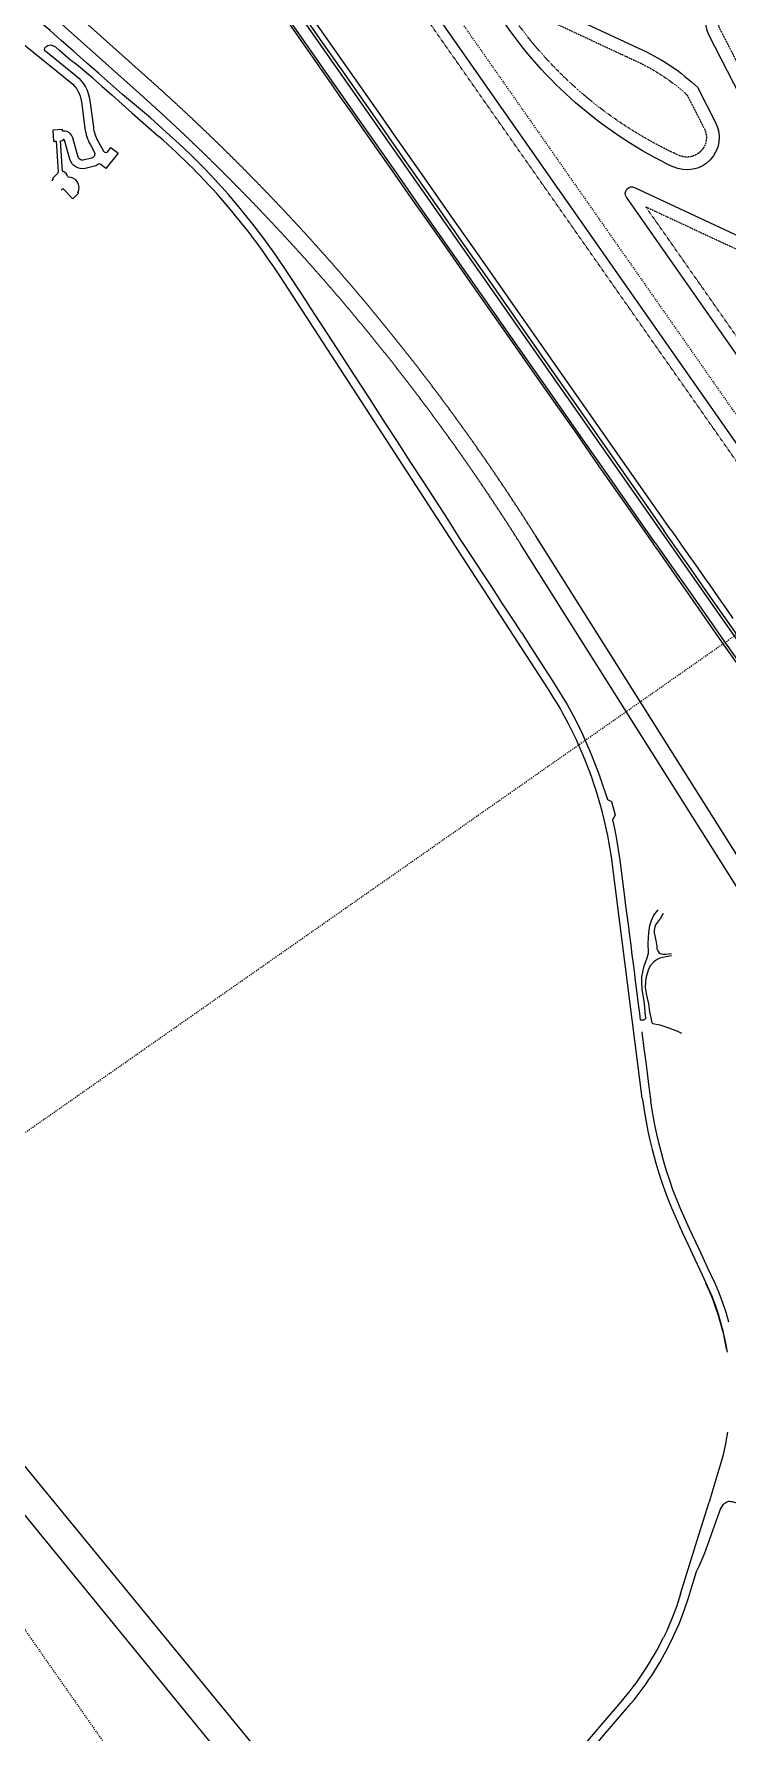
# Model space of a CAD drawing. Header units: millimetres. Extents: x 152904052 to 153933663, y 538271515 to 539240469.
# Drawn here: x 153541031 to 153549156, y 539069502 to 539089405 of the extents above; entities that cross this region are included whole.
import ezdxf

# ---------------------------------------------------------------- set-up
doc = ezdxf.new("R2010")
doc.units = ezdxf.units.MM
doc.linetypes.add('HIDDEN', pattern=[5.08, 2.54, -2.54])
doc.layers.add('BORD', color=7, linetype='Continuous')

msp = doc.modelspace()

# ---------------------------------------------------------------- linework, layer by layer
at = {"layer": 'BORD', "color": 8, "linetype": 'HIDDEN', "ltscale": 5}
for p, q in [((153513611.8, 539057402), (153636484.6, 539143438.5)), ((153516059.1, 539132362.1), (153567681, 539058638.4)), ((153503771.8, 539123758.4), (153555393.7, 539050034.8))]:
    msp.add_line(p, q, dxfattribs=at)
at = {"layer": 'BORD', "color": 137, "ltscale": 20}
for p, q in [((153548161.1, 539076930.7), (153548169, 539076893.8)), ((153548807, 539071752), (153548945.3, 539072197))]:
    msp.add_line(p, q, dxfattribs=at)
at = {"layer": 'BORD', "color": 137, "flags": 128}
for points in [[(153553185.9, 539079008.2), (153539368.5, 539098741.6, 0.4142136), (153538741.7, 539098852.1), (153537300, 539097842.6)], [(153550421.3, 539090171.9, 0.4139326), (153549794.9, 539090282), (153549017.8, 539089737.9, 0.3741522), (153548935.4, 539089406.7), (153549305.5, 539088682), (153550573.1, 539086871.7), (153551127.5, 539086276, 0.3196509), (153551423, 539086215.3), (153551469.8, 539086236.1), (153552248, 539086781, 0.4142136), (153552358.6, 539087407.7), (153553167.3, 539086252.7, 0.4142136), (153552540.6, 539086363.2), (153551762.4, 539085818.3), (153551726.9, 539085781.3, 0.3196509), (153551682.8, 539085483), (153552052.9, 539084758.2), (153553930.4, 539082077), (153554484.8, 539081481.3, 0.0850687), (153554554.7, 539081428), (153555200.2, 539081090.5, 0.2283723), (153555425.8, 539081083.1), (153555472.7, 539081103.8), (153555616.5, 539081204.5)], [(153548520.9, 539087848.9, -0.129566), (153546575.4, 539089495.1), (153546256.1, 539089951.1, -0.767327), (153546350.5, 539090063.5), (153548167.9, 539089216.1, -0.0803592), (153548809.8, 539088780), (153549022.3, 539088365.5, -0.7140883), (153548523.6, 539087847.7), (153548520.9, 539087848.9)]]:
    msp.add_lwpolyline(points, format="xyb", dxfattribs=at)
at = {"layer": 'BORD', "color": 133, "linetype": 'HIDDEN', "flags": 128}
for points in [[(153553087.6, 539078939.4), (153539270.2, 539098672.8, 0.4142136), (153538852.3, 539098746.4), (153537386.1, 539097719.7)], [(153552358.6, 539087407.7), (153552260.3, 539087338.9, -0.4142136), (153552186.6, 539086921), (153551395.8, 539086367.3), (153551362.3, 539086352.5, -0.3196509), (153551237.3, 539086378.2), (153550690, 539086966.2), (153549434.4, 539088759.5), (153549069, 539089474.9, -0.3741522), (153549103.8, 539089615.1), (153549906.6, 539090177.1, -0.4147044), (153550324.7, 539090103)], [(153548531.9, 539088009.3, -0.1296154), (153546643.9, 539089606.5), (153546483, 539089836.2), (153548104.5, 539089080.1, -0.077561), (153548688.3, 539088688.3), (153548888.8, 539088297, -0.7140883), (153548586.9, 539087983.7), (153548531.9, 539088009.3)]]:
    msp.add_lwpolyline(points, format="xyb", dxfattribs=at)
at = {"layer": 'BORD', "color": 133}
msp.add_lwpolyline([(153550198.4, 539080988.7), (153541467.3, 539093458)], dxfattribs=at)
at = {"layer": 'BORD', "color": 133, "ltscale": 10, "flags": 128}
for points in [[(153548314.7, 539083440.8), (153548086.8, 539083764.7), (153547747, 539084251.4), (153547416.3, 539084725.2), (153547055.8, 539085240.1), (153546731.2, 539085703.4), (153546314.2, 539086298.6), (153545957.8, 539086807.8), (153545618.3, 539087294.6), (153545272.3, 539087787.4), (153544902.6, 539088315.8), (153544581.1, 539088774.8), (153544127, 539089422.9), (153543848.2, 539089821), (153543534.8, 539090268.7), (153543223.2, 539090713.5), (153542855.9, 539091237.3), (153542547.5, 539091677.5), (153542229.2, 539092134), (153542193.8, 539092185.4)], [(153542615, 539091871.3), (153542792.4, 539091618.3), (153542963.8, 539091374), (153543110.8, 539091163.3), (153543257.7, 539090952.8), (153543423.5, 539090716.6), (153543627.9, 539090424.2), (153543856.2, 539090098.7), (153544161.1, 539089663.7), (153544383.8, 539089345.5), (153544674.9, 539088929.3), (153544913.6, 539088588.6), (153545148.8, 539088252.5), (153545351.6, 539087960.5), (153545566.2, 539087655.5), (153545820.5, 539087294.4), (153546125.8, 539086855.8), (153546381.9, 539086491.5), (153546722.4, 539086005.3), (153547103.3, 539085461.5), (153547363.2, 539085089.3), (153547727.5, 539084570), (153548156.6, 539083956.7), (153548416.6, 539083585.7)], [(153548496.6, 539083594), (153548250.8, 539083944.3), (153547903.9, 539084439.7), (153547531.2, 539084971.7), (153547085.1, 539085608.8), (153546702.5, 539086155.8), (153546323.2, 539086697.8), (153545896, 539087308.6), (153545580.3, 539087759.2), (153545266.9, 539088207.8), (153545072, 539088485), (153544660, 539089072.7), (153544178.9, 539089760), (153543594.3, 539090594), (153543004.7, 539091438.5), (153542672.3, 539091910.9)], [(153543931.1, 539089654.3), (153544106.3, 539089405.1), (153544269.1, 539089172.8), (153544522.9, 539088808.3), (153544614.7, 539088677.3), (153544753.5, 539088479.9), (153544879.2, 539088300.9), (153545049.3, 539088055.9), (153545228.5, 539087802), (153545450.2, 539087485.3), (153545706.6, 539087119.6), (153545908.3, 539086832), (153546113.2, 539086540.3), (153546331.5, 539086227.3), (153546600, 539085844.4), (153546816, 539085536.4), (153547120.6, 539085101), (153547393.3, 539084712.5), (153547650.4, 539084344.9), (153547946.6, 539083921.5), (153548293.7, 539083426.3)], [(153552262.8, 539078092.2), (153552157.1, 539078245.6), (153552011.4, 539078451.9), (153551836.8, 539078700.6), (153551626.6, 539079002.1), (153551439.7, 539079269.1), (153551281.7, 539079495.3), (153551104.4, 539079749.5), (153550924.4, 539080006.1), (153550729.4, 539080284), (153550538.7, 539080555.6), (153550355.4, 539080818.1), (153550197.4, 539081044.6), (153550069.7, 539081226), (153549893.7, 539081477.5), (153549741.3, 539081695.2), (153549592.8, 539081906.9), (153549416, 539082158.4), (153549247.3, 539082400.5), (153549068.1, 539082656), (153548901.1, 539082894.6), (153548706.6, 539083171.5), (153548565.5, 539083372.4), (153548416.6, 539083585.7)], [(153548496.6, 539083594), (153548547.1, 539083522.4), (153548622.1, 539083414), (153548696.1, 539083308.3), (153548785.2, 539083182), (153548891.6, 539083030.3), (153548952.7, 539082943.6), (153549055.4, 539082796), (153549149, 539082662.5), (153549225.2, 539082553.5)], [(153549306.6, 539081981.6), (153549123.5, 539082242.7), (153548934.8, 539082512.4), (153548759.3, 539082762.7), (153548567.8, 539083036.9), (153548343.1, 539083356.6), (153548293.7, 539083426.3)], [(153548314.7, 539083440.8), (153548431.7, 539083273.5), (153548572.2, 539083074.1), (153548722.9, 539082858.4), (153548907.3, 539082596.1), (153549119.3, 539082293.6), (153549279.2, 539082065.3), (153549481.9, 539081776.2), (153549685, 539081486.2), (153549855.9, 539081243.3), (153550035.9, 539080985.7), (153550178.7, 539080781.6), (153550327.8, 539080569.5), (153550468.1, 539080368.1), (153550669.6, 539080082.3), (153550827.3, 539079855.7), (153550963, 539079661.2), (153551128.6, 539079425.7), (153551289.9, 539079193.7), (153551454.9, 539078960.3), (153551679.6, 539078639.8), (153551860.9, 539078381.5), (153552026.4, 539078146), (153552095.6, 539078049.9)]]:
    msp.add_lwpolyline(points, dxfattribs=at)
at = {"layer": 'BORD', "color": 137, "ltscale": 20, "flags": 128}
for points in [[(153541786.6, 539088944.2), (153541647.6, 539089066.4), (153541495.3, 539089201.8), (153541350.4, 539089328.5), (153541219.2, 539089443.8), (153541085.9, 539089560.2), (153540981, 539089651.3), (153540861.1, 539089758.8), (153540745.9, 539089859.7), (153540612.5, 539089975.1), (153540474.6, 539090096.7), (153540345.6, 539090209.4), (153540208.3, 539090331.7), (153540074.7, 539090447.9), (153539938.3, 539090567.5), (153539829.1, 539090663.1), (153539708.3, 539090768.6), (153539577.3, 539090884.2), (153539503.9, 539090950.3), (153539421.6, 539091030.6)], [(153541720, 539088885.9), (153541529, 539089046.6), (153541497.8, 539089070.9), (153541463.4, 539089093.9), (153541335.6, 539089208.3), (153541287.1, 539089250), (153541262.9, 539089263.8), (153541228.7, 539089272.2), (153541195, 539089266.7), (153541179.9, 539089259.4), (153541165.2, 539089249.4), (153541155.3, 539089238.2), (153541148.6, 539089221.6), (153541148.9, 539089219.6)], [(153541720, 539088885.9), (153541826.4, 539088792.5), (153541941.9, 539088690.8), (153542065.8, 539088583.1), (153542179.1, 539088482.3), (153542342.6, 539088337.9), (153542494.3, 539088205.1)], [(153546746.6, 539082388.3), (153546666.9, 539082511.2), (153546521, 539082732.5), (153546405, 539082912), (153546297.4, 539083077.1), (153546155.4, 539083293.6), (153546024.8, 539083492.1), (153545881.9, 539083718.1), (153545746.3, 539083928.4), (153545607.4, 539084141.4), (153545442, 539084393.8), (153545290.9, 539084627.2), (153545149.8, 539084847.8), (153544955.8, 539085147.1), (153544784.9, 539085408.9), (153544635.6, 539085638.4), (153544475.3, 539085885.5), (153544319.6, 539086124.6), (153544169.5, 539086354.2), (153544016.9, 539086587.4), (153543857.4, 539086824.3), (153543715.6, 539087023.9), (153543598.1, 539087175.3), (153543433.6, 539087379.7), (153543311.1, 539087522.3), (153543152.6, 539087698), (153543030.1, 539087828.6), (153542871.7, 539087988.2), (153542731.8, 539088118.2), (153542581.2, 539088254.4), (153542395.5, 539088420.7), (153542232.4, 539088558.7), (153542067.4, 539088697.3), (153541927.5, 539088822.1), (153541786.6, 539088944.2)], [(153547053, 539081739), (153543919.2, 539086559.8)], [(153546746.6, 539082388.3), (153546859.6, 539082210.1), (153546972.9, 539082033.8), (153547111.2, 539081821.2), (153547205.5, 539081672), (153547281.4, 539081544.3), (153547351.1, 539081418), (153547417.6, 539081287.4), (153547460, 539081199.7), (153547510.1, 539081090.3), (153547560.6, 539080970.6), (153547611.2, 539080843.4), (153547658.1, 539080719.9), (153547701.8, 539080591.3), (153547726, 539080512.9), (153547753.3, 539080432.4), (153547802.3, 539080408.6), (153547844.6, 539080249), (153547813.7, 539080193), (153547835.2, 539080092.5), (153547858.3, 539079968.4), (153547881.2, 539079840.3), (153547899.1, 539079720.8), (153547915.6, 539079599.6), (153547931.6, 539079471.9), (153547955.4, 539079292.5), (153547967.3, 539079185.9), (153547985.7, 539079047), (153547999.1, 539078940.1), (153548007.7, 539078863.9), (153548026.4, 539078723.6), (153548041.8, 539078612.1), (153548054.8, 539078505.2), (153548066.7, 539078418.2), (153548079.5, 539078305.9), (153548094, 539078193.8), (153548110.8, 539078061.5), (153548128, 539077924.5), (153548139.1, 539077850.3), (153548184.6, 539077851.1), (153548194.1, 539077857.5), (153548202.2, 539077868), (153548204, 539077880.7), (153548202.1, 539077894.7), (153548186.8, 539078040.3), (153548161.8, 539078208.6), (153548157.1, 539078297.8), (153548158.2, 539078354.3), (153548167.6, 539078408.8), (153548184.7, 539078481.2), (153548217.7, 539078566.4), (153548234.5, 539078632), (153548230.4, 539078748), (153548240.5, 539078872.3), (153548251.1, 539078954.5), (153548270.1, 539079014.7), (153548299.5, 539079075.3), (153548348.9, 539079140.5)], [(153548161.1, 539076930.7), (153547813.3, 539079665.6)], [(153548407.5, 539079096.2), (153548374.7, 539079042.3), (153548318.5, 539078963.1), (153548308.9, 539078939), (153548300.7, 539078900.3), (153548300.8, 539078868.6), (153548323.1, 539078779.3), (153548332.8, 539078707.3), (153548335, 539078681.3), (153548344, 539078658.5), (153548357.6, 539078639.1), (153548372.4, 539078627.8), (153548402.3, 539078620.1), (153548439.3, 539078618.9), (153548503.3, 539078625.8)], [(153548503.7, 539078598.1), (153548438.3, 539078588.1), (153548370.1, 539078570.7), (153548337, 539078556.7), (153548323.4, 539078547.3), (153548313.1, 539078539.4), (153548293.9, 539078526.2), (153548257.3, 539078487.3), (153548233.5, 539078442.1), (153548218.5, 539078394.3), (153548203.1, 539078335.6), (153548198.3, 539078296.2), (153548196.4, 539078229.3), (153548209.5, 539078156.8), (153548220.8, 539078104.3), (153548233.6, 539078036.4), (153548249, 539077943.8), (153548263.1, 539077877.1), (153548270.2, 539077830.1), (153548275, 539077815.2), (153548276.9, 539077812.4), (153548279.4, 539077809), (153548288, 539077805.2), (153548367.7, 539077790.6), (153548475, 539077756.4), (153548574, 539077718.4), (153548620.6, 539077694)], [(153548157.7, 539077709.9), (153548162.5, 539077665.3), (153548172.8, 539077585.2), (153548182.4, 539077511.8), (153548193, 539077432), (153548202.3, 539077351.9), (153548219.1, 539077227.9), (153548236.4, 539077092.5), (153548257.1, 539076920.9), (153548262.8, 539076901.3), (153548260.5, 539076898), (153548275.7, 539076795.8), (153548291.7, 539076699.5), (153548310.2, 539076601), (153548330.5, 539076509.7), (153548353.2, 539076411.4), (153548378.9, 539076311.7), (153548407.5, 539076204.7), (153548440.5, 539076094.4), (153548480, 539075971.8), (153548517.8, 539075862.6), (153548559, 539075756.7), (153548609.5, 539075632), (153548661.1, 539075515), (153548712.8, 539075404.4), (153548784.6, 539075249.1), (153548847.8, 539075114.2), (153548928.2, 539074943), (153549016.4, 539074753.5), (153549054.8, 539074660.9), (153549098.7, 539074549.4), (153549141.5, 539074421.8), (153549174.6, 539074310.2)], [(153548169, 539076893.8), (153548185, 539076787.9), (153548207.5, 539076652.3), (153548228.3, 539076545.8), (153548252.1, 539076437.9), (153548276.8, 539076331.1), (153548300, 539076242.3), (153548321.5, 539076168.7), (153548357.5, 539076051.4), (153548406.7, 539075901.1), (153548453.5, 539075771.6), (153548504.4, 539075647), (153548547.3, 539075547.2), (153548631.4, 539075359.7), (153548699.9, 539075212.9), (153548778, 539075045.8), (153548864.2, 539074862.5), (153548924.3, 539074730.3), (153548979.9, 539074602), (153549015.3, 539074507.3), (153549050.3, 539074404.1), (153549081.4, 539074301.5), (153549111.5, 539074186.9), (153549115.9, 539074166.8), (153549123.3, 539074135.2), (153549142.6, 539074039), (153549158.2, 539073953.6)], [(153549163.4, 539073016.6), (153549151, 539072950.6), (153549132.7, 539072861.1), (153549117.6, 539072788.7), (153549109.2, 539072750.2), (153549075.5, 539072628.6), (153549037.7, 539072499.5), (153548991.5, 539072344.9), (153548945.3, 539072197)], [(153549392.6, 539072142.5), (153549282.3, 539072181.5), (153549220.9, 539072201.2), (153549214.2, 539072200.6), (153549202.4, 539072201), (153549188.8, 539072202), (153549178.5, 539072203.3), (153549172.9, 539072203.1), (153549154.9, 539072195.5), (153549141.6, 539072189.8), (153549128.7, 539072182.1), (153549107.9, 539072164.9), (153549098, 539072152.5), (153549086.2, 539072135.2), (153549079.5, 539072120.8), (153549064.3, 539072080), (153548888.7, 539071587.6)], [(153548612.3, 539071120.1), (153548807, 539071752)], [(153548505.2, 539070575.7), (153548538.2, 539070643.1), (153548597.5, 539070779.4), (153548657.1, 539070937.5), (153548702.8, 539071073.3), (153548738.8, 539071193.7), (153548798.4, 539071382.4), (153548829.9, 539071445.4), (153548886.1, 539071580.7), (153548888.7, 539071587.6)], [(153548612.3, 539071120.1), (153548563.6, 539070967.9), (153548504.7, 539070819.5), (153548450.3, 539070689), (153548410.3, 539070609.1)], [(153547377.8, 539069229), (153547914.2, 539069854.2)]]:
    msp.add_lwpolyline(points, dxfattribs=at)
at = {"layer": 'BORD', "color": 137, "ltscale": 10, "flags": 128}
for points in [[(153553576.7, 539072955.6), (153546908.8, 539083527.9), (153546905.4, 539083533.1), (153546900.1, 539083541.6), (153546894.7, 539083550.1), (153546889.4, 539083558.6), (153546884, 539083567.1), (153546878.6, 539083575.6), (153546873.2, 539083584), (153546867.9, 539083592.5), (153546862.5, 539083601), (153546857.1, 539083609.5), (153546851.7, 539083617.9), (153546846.3, 539083626.4), (153546840.9, 539083634.9), (153546835.5, 539083643.3), (153546830.1, 539083651.8), (153546824.7, 539083660.3), (153546819.3, 539083668.7), (153546813.9, 539083677.2), (153546808.4, 539083685.6), (153546803, 539083694.1), (153546797.6, 539083702.5), (153546792.2, 539083711), (153546786.7, 539083719.4), (153546781.3, 539083727.9), (153546775.9, 539083736.3), (153546770.4, 539083744.7), (153546765, 539083753.2), (153546759.5, 539083761.6), (153546754.1, 539083770), (153546748.6, 539083778.5), (153546743.2, 539083786.9), (153546737.7, 539083795.3), (153546732.3, 539083803.7), (153546726.8, 539083812.2), (153546721.3, 539083820.6), (153546715.8, 539083829), (153546710.4, 539083837.4), (153546704.9, 539083845.8), (153546699.4, 539083854.2), (153546693.9, 539083862.6), (153546688.4, 539083871), (153546682.9, 539083879.4), (153546677.4, 539083887.8), (153546671.9, 539083896.2), (153546666.4, 539083904.6), (153546660.9, 539083913), (153546655.4, 539083921.4), (153546649.9, 539083929.8), (153546644.4, 539083938.2), (153546638.8, 539083946.6), (153546633.3, 539083955), (153546627.8, 539083963.4), (153546622.3, 539083971.7), (153546616.7, 539083980.1), (153546611.2, 539083988.5), (153546605.6, 539083996.9), (153546600.1, 539084005.2), (153546594.5, 539084013.6), (153546589, 539084022), (153546583.4, 539084030.3), (153546577.9, 539084038.7), (153546572.3, 539084047), (153546566.8, 539084055.4), (153546561.2, 539084063.8), (153546555.6, 539084072.1), (153546550, 539084080.5), (153546544.5, 539084088.8), (153546538.9, 539084097.1), (153546533.3, 539084105.5), (153546527.7, 539084113.8), (153546522.1, 539084122.2), (153546516.5, 539084130.5), (153546510.9, 539084138.8), (153546505.3, 539084147.2), (153546499.7, 539084155.5), (153546494.1, 539084163.8), (153546488.5, 539084172.2), (153546482.9, 539084180.5), (153546477.3, 539084188.8), (153546471.6, 539084197.1), (153546466, 539084205.4), (153546460.4, 539084213.7), (153546454.7, 539084222.1), (153546449.1, 539084230.4), (153546443.5, 539084238.7), (153546437.8, 539084247), (153546432.2, 539084255.3), (153546426.5, 539084263.6), (153546420.9, 539084271.9), (153546415.2, 539084280.2), (153546409.6, 539084288.5), (153546403.9, 539084296.8), (153546398.2, 539084305), (153546392.6, 539084313.3), (153546386.9, 539084321.6), (153546381.2, 539084329.9), (153546375.6, 539084338.2), (153546369.9, 539084346.5), (153546364.2, 539084354.7), (153546358.5, 539084363), (153546352.8, 539084371.3), (153546347.1, 539084379.5), (153546341.4, 539084387.8), (153546335.7, 539084396.1), (153546330, 539084404.3), (153546324.3, 539084412.6), (153546318.6, 539084420.9), (153546312.9, 539084429.1), (153546307.2, 539084437.4), (153546301.4, 539084445.6), (153546295.7, 539084453.9), (153546290, 539084462.1), (153546284.2, 539084470.3), (153546278.5, 539084478.6), (153546272.8, 539084486.8), (153546267, 539084495.1), (153546261.3, 539084503.3), (153546255.5, 539084511.5), (153546249.8, 539084519.8), (153546244, 539084528), (153546238.3, 539084536.2), (153546232.5, 539084544.4), (153546226.8, 539084552.7), (153546221, 539084560.9), (153546215.2, 539084569.1), (153546209.4, 539084577.3), (153546203.7, 539084585.5), (153546197.9, 539084593.7), (153546192.1, 539084601.9), (153546186.3, 539084610.1), (153546180.5, 539084618.3), (153546174.7, 539084626.5), (153546168.9, 539084634.7), (153546163.1, 539084642.9), (153546157.3, 539084651.1), (153546151.5, 539084659.3), (153546145.7, 539084667.5), (153546139.9, 539084675.7), (153546134.1, 539084683.9), (153546128.3, 539084692.1), (153546122.4, 539084700.2), (153546116.6, 539084708.4), (153546110.8, 539084716.6), (153546104.9, 539084724.8), (153546099.1, 539084732.9), (153546093.3, 539084741.1), (153546087.4, 539084749.3), (153546081.6, 539084757.4), (153546075.7, 539084765.6), (153546069.9, 539084773.7), (153546064, 539084781.9), (153546058.2, 539084790), (153546052.3, 539084798.2), (153546046.4, 539084806.3), (153546040.6, 539084814.5), (153546034.7, 539084822.6), (153546028.8, 539084830.8), (153546022.9, 539084838.9), (153546017.1, 539084847), (153546011.2, 539084855.2), (153546005.3, 539084863.3), (153545999.4, 539084871.4), (153545993.5, 539084879.6), (153545987.6, 539084887.7), (153545981.7, 539084895.8), (153545975.8, 539084903.9), (153545969.9, 539084912.1), (153545964, 539084920.2), (153545958.1, 539084928.3), (153545952.1, 539084936.4), (153545946.2, 539084944.5), (153545940.3, 539084952.6), (153545934.4, 539084960.7), (153545928.4, 539084968.8), (153545922.5, 539084976.9), (153545916.6, 539084985), (153545910.6, 539084993.1), (153545904.7, 539085001.2), (153545898.7, 539085009.3), (153545892.8, 539085017.4), (153545886.8, 539085025.5), (153545880.9, 539085033.5), (153545874.9, 539085041.6), (153545869, 539085049.7), (153545863, 539085057.8), (153545857, 539085065.8), (153545851, 539085073.9), (153545845.1, 539085082), (153545839.1, 539085090), (153545833.1, 539085098.1), (153545827.1, 539085106.2), (153545821.1, 539085114.2), (153545815.1, 539085122.3), (153545809.1, 539085130.3), (153545803.1, 539085138.4), (153545797.1, 539085146.4), (153545791.1, 539085154.5), (153545785.1, 539085162.5), (153545779.1, 539085170.6), (153545773.1, 539085178.6), (153545767.1, 539085186.6), (153545761.1, 539085194.7), (153545755, 539085202.7), (153545749, 539085210.7), (153545743, 539085218.8), (153545737, 539085226.8), (153545730.9, 539085234.8), (153545724.9, 539085242.8), (153545718.8, 539085250.8), (153545712.8, 539085258.9), (153545706.7, 539085266.9), (153545700.7, 539085274.9), (153545694.6, 539085282.9), (153545688.6, 539085290.9), (153545682.5, 539085298.9), (153545676.4, 539085306.9), (153545670.4, 539085314.9), (153545664.3, 539085322.9), (153545658.2, 539085330.9), (153545652.1, 539085338.9), (153545646.1, 539085346.9), (153545640, 539085354.9), (153545633.9, 539085362.8), (153545627.8, 539085370.8), (153545621.7, 539085378.8), (153545615.6, 539085386.8), (153545609.5, 539085394.7), (153545603.4, 539085402.7), (153545597.3, 539085410.7), (153545591.2, 539085418.7), (153545585.1, 539085426.6), (153545578.9, 539085434.6), (153545572.8, 539085442.5), (153545566.7, 539085450.5), (153545560.6, 539085458.4), (153545554.4, 539085466.4), (153545548.3, 539085474.3), (153545542.2, 539085482.3), (153545536, 539085490.2), (153545529.9, 539085498.2), (153545523.8, 539085506.1), (153545517.6, 539085514.1), (153545511.5, 539085522), (153545505.3, 539085529.9), (153545499.1, 539085537.9), (153545493, 539085545.8), (153545486.8, 539085553.7), (153545480.6, 539085561.6), (153545474.5, 539085569.5), (153545468.3, 539085577.5), (153545462.1, 539085585.4), (153545455.9, 539085593.3), (153545449.8, 539085601.2), (153545443.6, 539085609.1), (153545437.4, 539085617), (153545431.2, 539085624.9), (153545425, 539085632.8), (153545418.8, 539085640.7), (153545412.6, 539085648.6), (153545406.4, 539085656.5), (153545400.2, 539085664.4), (153545394, 539085672.3), (153545387.7, 539085680.2), (153545381.5, 539085688), (153545375.3, 539085695.9), (153545369.1, 539085703.8), (153545362.9, 539085711.7), (153545356.6, 539085719.5), (153545350.4, 539085727.4), (153545344.2, 539085735.3), (153545337.9, 539085743.1), (153545331.7, 539085751), (153545325.4, 539085758.9), (153545319.2, 539085766.7), (153545312.9, 539085774.6), (153545306.7, 539085782.4), (153545300.4, 539085790.3), (153545294.1, 539085798.1), (153545287.9, 539085806), (153545281.6, 539085813.8), (153545275.3, 539085821.7), (153545269.1, 539085829.5), (153545262.8, 539085837.3), (153545256.5, 539085845.2), (153545250.2, 539085853), (153545243.9, 539085860.8), (153545237.6, 539085868.6), (153545231.3, 539085876.5), (153545225, 539085884.3), (153545218.7, 539085892.1), (153545212.4, 539085899.9), (153545206.1, 539085907.7), (153545199.8, 539085915.5), (153545193.5, 539085923.4), (153545187.2, 539085931.2), (153545180.9, 539085939), (153545174.6, 539085946.8), (153545168.2, 539085954.6), (153545161.9, 539085962.4), (153545155.6, 539085970.1), (153545149.2, 539085977.9), (153545142.9, 539085985.7), (153545136.6, 539085993.5), (153545130.2, 539086001.3), (153545123.9, 539086009.1), (153545117.5, 539086016.8), (153545111.2, 539086024.6), (153545104.8, 539086032.4), (153545098.5, 539086040.2), (153545092.1, 539086047.9), (153545085.7, 539086055.7), (153545079.4, 539086063.5), (153545073, 539086071.2), (153545066.6, 539086079), (153545060.2, 539086086.7), (153545053.8, 539086094.5), (153545047.5, 539086102.2), (153545041.1, 539086110), (153545034.7, 539086117.7), (153545028.3, 539086125.5), (153545021.9, 539086133.2), (153545015.5, 539086140.9), (153545009.1, 539086148.7), (153545002.7, 539086156.4), (153544996.3, 539086164.1), (153544989.9, 539086171.8), (153544983.5, 539086179.6), (153544977, 539086187.3), (153544970.6, 539086195), (153544964.2, 539086202.7), (153544957.8, 539086210.4), (153544951.3, 539086218.1), (153544944.9, 539086225.9), (153544938.5, 539086233.6), (153544932, 539086241.3), (153544925.6, 539086249), (153544919.1, 539086256.7), (153544912.7, 539086264.4), (153544906.2, 539086272), (153544899.8, 539086279.7), (153544893.3, 539086287.4), (153544886.9, 539086295.1), (153544880.4, 539086302.8), (153544873.9, 539086310.5), (153544867.5, 539086318.1), (153544861, 539086325.8), (153544854.5, 539086333.5), (153544848, 539086341.2), (153544841.5, 539086348.8), (153544835.1, 539086356.5), (153544828.6, 539086364.2), (153544822.1, 539086371.8), (153544815.6, 539086379.5), (153544809.1, 539086387.1), (153544802.6, 539086394.8), (153544796.1, 539086402.4), (153544789.6, 539086410.1), (153544783.1, 539086417.7), (153544776.5, 539086425.4), (153544770, 539086433), (153544763.5, 539086440.6), (153544757, 539086448.3), (153544750.5, 539086455.9), (153544743.9, 539086463.5), (153544737.4, 539086471.1), (153544730.9, 539086478.8), (153544724.3, 539086486.4), (153544717.8, 539086494), (153544711.2, 539086501.6), (153544704.7, 539086509.2), (153544698.1, 539086516.8), (153544691.6, 539086524.4), (153544685, 539086532), (153544678.5, 539086539.6), (153544671.9, 539086547.2), (153544665.4, 539086554.8), (153544658.8, 539086562.4), (153544652.2, 539086570), (153544645.6, 539086577.6), (153544639.1, 539086585.2), (153544632.5, 539086592.8), (153544625.9, 539086600.4), (153544619.3, 539086607.9), (153544612.7, 539086615.5), (153544606.1, 539086623.1), (153544599.5, 539086630.7), (153544592.9, 539086638.2), (153544586.3, 539086645.8), (153544579.7, 539086653.3), (153544573.1, 539086660.9), (153544566.5, 539086668.5), (153544559.9, 539086676), (153544553.3, 539086683.6), (153544546.7, 539086691.1), (153544540, 539086698.7), (153544533.4, 539086706.2), (153544526.8, 539086713.7), (153544520.2, 539086721.3), (153544513.5, 539086728.8), (153544506.9, 539086736.4), (153544500.2, 539086743.9), (153544493.6, 539086751.4), (153544486.9, 539086758.9), (153544480.3, 539086766.5), (153544473.6, 539086774), (153544467, 539086781.5), (153544460.3, 539086789), (153544453.7, 539086796.5), (153544447, 539086804), (153544440.3, 539086811.5), (153544433.7, 539086819), (153544427, 539086826.5), (153544420.3, 539086834), (153544413.6, 539086841.5), (153544407, 539086849), (153544400.3, 539086856.5), (153544393.6, 539086864), (153544386.9, 539086871.5), (153544380.2, 539086879), (153544373.5, 539086886.4), (153544366.8, 539086893.9), (153544360.1, 539086901.4), (153544353.4, 539086908.9), (153544346.7, 539086916.3), (153544340, 539086923.8), (153544333.2, 539086931.3), (153544326.5, 539086938.7), (153544319.8, 539086946.2), (153544313.1, 539086953.6), (153544306.3, 539086961.1), (153544299.6, 539086968.5), (153544292.9, 539086976), (153544286.1, 539086983.4), (153544279.4, 539086990.9), (153544272.7, 539086998.3), (153544265.9, 539087005.8), (153544259.2, 539087013.2), (153544252.4, 539087020.6), (153544245.7, 539087028), (153544238.9, 539087035.5), (153544232.1, 539087042.9), (153544225.4, 539087050.3), (153544218.6, 539087057.7), (153544211.8, 539087065.1), (153544205.1, 539087072.6), (153544198.3, 539087080), (153544191.5, 539087087.4), (153544184.7, 539087094.8), (153544178, 539087102.2), (153544171.2, 539087109.6), (153544164.4, 539087117), (153544157.6, 539087124.4), (153544150.8, 539087131.8), (153544144, 539087139.1), (153544137.2, 539087146.5), (153544130.4, 539087153.9), (153544123.6, 539087161.3), (153544116.8, 539087168.7), (153544110, 539087176), (153544103.1, 539087183.4), (153544096.3, 539087190.8), (153544089.5, 539087198.1), (153544082.7, 539087205.5), (153544075.8, 539087212.9), (153544069, 539087220.2), (153544062.2, 539087227.6), (153544055.3, 539087234.9), (153544048.5, 539087242.3), (153544041.7, 539087249.6), (153544034.8, 539087257), (153544028, 539087264.3), (153544021.1, 539087271.7), (153544014.3, 539087279), (153544007.4, 539087286.3), (153544000.5, 539087293.7), (153543993.7, 539087301), (153543986.8, 539087308.3), (153543979.9, 539087315.6), (153543973.1, 539087322.9), (153543966.2, 539087330.3), (153543959.3, 539087337.6), (153543952.4, 539087344.9), (153543945.5, 539087352.2), (153543938.7, 539087359.5), (153543931.8, 539087366.8), (153543924.9, 539087374.1), (153543918, 539087381.4), (153543911.1, 539087388.7), (153543904.2, 539087396), (153543897.3, 539087403.3), (153543890.4, 539087410.6), (153543883.5, 539087417.8), (153543876.5, 539087425.1), (153543869.6, 539087432.4), (153543862.7, 539087439.7), (153543855.8, 539087446.9), (153543848.9, 539087454.2), (153543841.9, 539087461.5), (153543835, 539087468.7), (153543828.1, 539087476), (153543821.1, 539087483.3), (153543814.2, 539087490.5), (153543807.2, 539087497.8), (153543800.3, 539087505), (153543793.4, 539087512.3), (153543786.4, 539087519.5), (153543779.4, 539087526.8), (153543772.5, 539087534), (153543765.5, 539087541.2), (153543758.6, 539087548.5), (153543751.6, 539087555.7), (153543744.6, 539087562.9), (153543737.7, 539087570.2), (153543730.7, 539087577.4), (153543723.7, 539087584.6), (153543716.7, 539087591.8), (153543709.7, 539087599), (153543702.8, 539087606.2), (153543695.8, 539087613.4), (153543688.8, 539087620.6), (153543681.8, 539087627.9), (153543674.8, 539087635.1), (153543667.8, 539087642.2), (153543660.8, 539087649.4), (153543653.8, 539087656.6), (153543646.8, 539087663.8), (153543639.8, 539087671), (153543632.7, 539087678.2), (153543625.7, 539087685.4), (153543618.7, 539087692.6), (153543611.7, 539087699.7), (153543604.7, 539087706.9), (153543597.6, 539087714.1), (153543590.6, 539087721.2), (153543583.6, 539087728.4), (153543576.5, 539087735.6), (153543569.5, 539087742.7), (153543562.4, 539087749.9), (153543555.4, 539087757), (153543548.3, 539087764.2), (153543541.3, 539087771.3), (153543534.2, 539087778.5), (153543527.2, 539087785.6), (153543520.1, 539087792.7), (153543513.1, 539087799.9), (153543506, 539087807), (153543498.9, 539087814.1), (153543491.8, 539087821.3), (153543484.8, 539087828.4), (153543477.7, 539087835.5), (153543470.6, 539087842.6), (153543463.5, 539087849.7), (153543456.4, 539087856.9), (153543449.4, 539087864), (153543442.3, 539087871.1), (153543435.2, 539087878.2), (153543428.1, 539087885.3), (153543421, 539087892.4), (153543413.9, 539087899.5), (153543406.8, 539087906.6), (153543399.7, 539087913.7), (153543392.5, 539087920.7), (153543385.4, 539087927.8), (153543378.3, 539087934.9), (153543371.2, 539087942), (153543364.1, 539087949.1), (153543356.9, 539087956.1), (153543349.8, 539087963.2), (153543342.7, 539087970.3), (153543335.5, 539087977.3), (153543328.4, 539087984.4), (153543321.3, 539087991.5), (153543314.1, 539087998.5), (153543307, 539088005.6), (153543299.8, 539088012.6), (153543292.7, 539088019.7), (153543285.5, 539088026.7), (153543278.4, 539088033.7), (153543271.2, 539088040.8), (153543264.1, 539088047.8), (153543256.9, 539088054.9), (153543249.7, 539088061.9), (153543242.5, 539088068.9), (153543235.4, 539088075.9), (153543228.2, 539088083), (153543221, 539088090), (153543213.8, 539088097), (153543206.7, 539088104), (153543199.5, 539088111), (153543192.3, 539088118), (153543185.1, 539088125), (153543177.9, 539088132), (153543170.7, 539088139), (153543163.5, 539088146), (153543156.3, 539088153), (153543149.1, 539088160), (153543141.9, 539088167), (153543134.6, 539088174), (153543127.4, 539088181), (153543120.2, 539088187.9), (153543113, 539088194.9), (153543105.8, 539088201.9), (153543098.5, 539088208.8), (153543091.3, 539088215.8), (153543084.1, 539088222.8), (153543076.8, 539088229.7), (153543069.6, 539088236.7), (153543062.4, 539088243.6), (153543055.1, 539088250.6), (153543047.9, 539088257.6), (153543040.6, 539088264.5), (153543033.4, 539088271.4), (153543026.1, 539088278.4), (153543018.9, 539088285.3), (153543011.6, 539088292.3), (153543004.3, 539088299.2), (153542997.1, 539088306.1), (153542989.8, 539088313), (153542982.5, 539088320), (153542975.3, 539088326.9), (153542968, 539088333.8), (153542960.7, 539088340.7), (153542953.4, 539088347.6), (153542946.1, 539088354.5), (153542938.8, 539088361.4), (153542931.6, 539088368.3), (153542924.3, 539088375.2), (153542917, 539088382.1), (153542909.7, 539088389), (153542902.4, 539088395.9), (153542895.1, 539088402.8), (153542887.8, 539088409.7), (153542880.4, 539088416.6), (153542873.1, 539088423.5), (153542865.8, 539088430.3), (153542858.5, 539088437.2), (153542851.2, 539088444.1), (153542843.8, 539088450.9), (153542836.5, 539088457.8), (153542829.2, 539088464.7), (153542821.9, 539088471.5), (153542814.5, 539088478.4), (153542807.2, 539088485.2), (153542799.8, 539088492.1), (153542792.5, 539088498.9), (153542785.2, 539088505.8), (153542777.8, 539088512.6), (153542770.5, 539088519.5), (153542763.1, 539088526.3), (153542755.8, 539088533.1), (153542748.4, 539088540), (153542741, 539088546.8), (153542733.7, 539088553.6), (153542726.3, 539088560.4), (153542718.9, 539088567.2), (153542711.6, 539088574.1), (153542704.2, 539088580.9), (153542696.8, 539088587.7), (153542689.4, 539088594.5), (153542682, 539088601.3), (153542674.6, 539088608.1), (153542667.3, 539088614.9), (153542659.9, 539088621.7), (153542652.5, 539088628.5), (153542645.1, 539088635.3), (153542637.7, 539088642), (153542630.3, 539088648.8), (153542622.9, 539088655.6), (153542615.5, 539088662.4), (153542608, 539088669.2), (153542600.6, 539088675.9), (153542593.2, 539088682.7), (153542585.8, 539088689.5), (153542578.4, 539088696.2), (153542570.9, 539088703), (153542563.5, 539088709.7), (153542556.1, 539088716.5), (153542548.7, 539088723.2), (153542541.2, 539088730), (153542533.8, 539088736.7), (153542526.3, 539088743.5), (153542518.9, 539088750.2), (153542511.5, 539088756.9), (153542504, 539088763.7), (153542496.6, 539088770.4), (153542489.1, 539088777.1), (153542481.6, 539088783.8), (153542474.2, 539088790.6), (153542466.7, 539088797.3), (153542459.3, 539088804), (153542451.8, 539088810.7), (153542444.3, 539088817.4), (153542436.8, 539088824.1), (153542429.4, 539088830.8), (153542421.9, 539088837.5), (153542414.4, 539088844.2), (153542406.9, 539088850.9), (153542403.4, 539088854.1), (153542399.4, 539088857.6), (153539998.8, 539091002.8)], [(153553407.5, 539072848.9), (153546739.6, 539083421.2), (153546736.3, 539083426.4), (153546731, 539083434.9), (153546725.6, 539083443.3), (153546720.3, 539083451.7), (153546715, 539083460.1), (153546709.7, 539083468.5), (153546704.3, 539083476.9), (153546699, 539083485.4), (153546693.7, 539083493.8), (153546688.3, 539083502.2), (153546683, 539083510.6), (153546677.6, 539083519), (153546672.3, 539083527.4), (153546666.9, 539083535.8), (153546661.5, 539083544.2), (153546656.2, 539083552.5), (153546650.8, 539083560.9), (153546645.4, 539083569.3), (153546640.1, 539083577.7), (153546634.7, 539083586.1), (153546629.3, 539083594.5), (153546623.9, 539083602.9), (153546618.5, 539083611.2), (153546613.1, 539083619.6), (153546607.7, 539083628), (153546602.3, 539083636.4), (153546596.9, 539083644.7), (153546591.5, 539083653.1), (153546586.1, 539083661.4), (153546580.7, 539083669.8), (153546575.3, 539083678.2), (153546569.9, 539083686.5), (153546564.5, 539083694.9), (153546559, 539083703.2), (153546553.6, 539083711.6), (153546548.2, 539083719.9), (153546542.8, 539083728.3), (153546537.3, 539083736.6), (153546531.9, 539083745), (153546526.4, 539083753.3), (153546521, 539083761.7), (153546515.5, 539083770), (153546510.1, 539083778.3), (153546504.6, 539083786.7), (153546499.2, 539083795), (153546493.7, 539083803.3), (153546488.2, 539083811.6), (153546482.8, 539083820), (153546477.3, 539083828.3), (153546471.8, 539083836.6), (153546466.3, 539083844.9), (153546460.8, 539083853.2), (153546455.3, 539083861.5), (153546449.9, 539083869.8), (153546444.4, 539083878.2), (153546438.9, 539083886.5), (153546433.4, 539083894.8), (153546427.9, 539083903.1), (153546422.4, 539083911.4), (153546416.8, 539083919.7), (153546411.3, 539083928), (153546405.8, 539083936.2), (153546400.3, 539083944.5), (153546394.8, 539083952.8), (153546389.2, 539083961.1), (153546383.7, 539083969.4), (153546378.2, 539083977.7), (153546372.6, 539083985.9), (153546367.1, 539083994.2), (153546361.6, 539084002.5), (153546356, 539084010.8), (153546350.5, 539084019), (153546344.9, 539084027.3), (153546339.3, 539084035.6), (153546333.8, 539084043.8), (153546328.2, 539084052.1), (153546322.6, 539084060.4), (153546317.1, 539084068.6), (153546311.5, 539084076.9), (153546305.9, 539084085.1), (153546300.3, 539084093.4), (153546294.8, 539084101.6), (153546289.2, 539084109.9), (153546283.6, 539084118.1), (153546278, 539084126.3), (153546272.4, 539084134.6), (153546266.8, 539084142.8), (153546261.2, 539084151.1), (153546255.6, 539084159.3), (153546250, 539084167.5), (153546244.4, 539084175.7), (153546238.7, 539084184), (153546233.1, 539084192.2), (153546227.5, 539084200.4), (153546221.9, 539084208.6), (153546216.2, 539084216.9), (153546210.6, 539084225.1), (153546205, 539084233.3), (153546199.3, 539084241.5), (153546193.7, 539084249.7), (153546188, 539084257.9), (153546182.4, 539084266.1), (153546176.7, 539084274.3), (153546171.1, 539084282.5), (153546165.4, 539084290.7), (153546159.8, 539084298.9), (153546154.1, 539084307.1), (153546148.4, 539084315.3), (153546142.8, 539084323.5), (153546137.1, 539084331.6), (153546131.4, 539084339.8), (153546125.7, 539084348), (153546120, 539084356.2), (153546114.3, 539084364.4), (153546108.7, 539084372.5), (153546103, 539084380.7), (153546097.3, 539084388.9), (153546091.6, 539084397), (153546085.9, 539084405.2), (153546080.1, 539084413.4), (153546074.4, 539084421.5), (153546068.7, 539084429.7), (153546063, 539084437.8), (153546057.3, 539084446), (153546051.6, 539084454.1), (153546045.8, 539084462.3), (153546040.1, 539084470.4), (153546034.4, 539084478.6), (153546028.6, 539084486.7), (153546022.9, 539084494.9), (153546017.1, 539084503), (153546011.4, 539084511.1), (153546005.6, 539084519.3), (153545999.9, 539084527.4), (153545994.1, 539084535.5), (153545988.4, 539084543.6), (153545982.6, 539084551.8), (153545976.8, 539084559.9), (153545971.1, 539084568), (153545965.3, 539084576.1), (153545959.5, 539084584.2), (153545953.7, 539084592.3), (153545947.9, 539084600.4), (153545942.2, 539084608.6), (153545936.4, 539084616.7), (153545930.6, 539084624.8), (153545924.8, 539084632.9), (153545919, 539084641), (153545913.2, 539084649.1), (153545907.4, 539084657.1), (153545901.6, 539084665.2), (153545895.8, 539084673.3), (153545889.9, 539084681.4), (153545884.1, 539084689.5), (153545878.3, 539084697.6), (153545872.5, 539084705.7), (153545866.6, 539084713.7), (153545860.8, 539084721.8), (153545855, 539084729.9), (153545849.1, 539084737.9), (153545843.3, 539084746), (153545837.5, 539084754.1), (153545831.6, 539084762.1), (153545825.8, 539084770.2), (153545819.9, 539084778.3), (153545814, 539084786.3), (153545808.2, 539084794.4), (153545802.3, 539084802.4), (153545796.4, 539084810.5), (153545790.6, 539084818.5), (153545784.7, 539084826.6), (153545778.8, 539084834.6), (153545772.9, 539084842.6), (153545767.1, 539084850.7), (153545761.2, 539084858.7), (153545755.3, 539084866.7), (153545749.4, 539084874.8), (153545743.5, 539084882.8), (153545737.6, 539084890.8), (153545731.7, 539084898.8), (153545725.8, 539084906.9), (153545719.9, 539084914.9), (153545714, 539084922.9), (153545708.1, 539084930.9), (153545702.1, 539084938.9), (153545696.2, 539084946.9), (153545690.3, 539084954.9), (153545684.4, 539084962.9), (153545678.4, 539084970.9), (153545672.5, 539084978.9), (153545666.6, 539084986.9), (153545660.6, 539084994.9), (153545654.7, 539085002.9), (153545648.7, 539085010.9), (153545642.8, 539085018.9), (153545636.8, 539085026.9), (153545630.9, 539085034.9), (153545624.9, 539085042.8), (153545618.9, 539085050.8), (153545613, 539085058.8), (153545607, 539085066.8), (153545601, 539085074.7), (153545595, 539085082.7), (153545589.1, 539085090.7), (153545583.1, 539085098.6), (153545577.1, 539085106.6), (153545571.1, 539085114.6), (153545565.1, 539085122.5), (153545559.1, 539085130.5), (153545553.1, 539085138.4), (153545547.1, 539085146.4), (153545541.1, 539085154.3), (153545535.1, 539085162.2), (153545529.1, 539085170.2), (153545523.1, 539085178.1), (153545517.1, 539085186.1), (153545511, 539085194), (153545505, 539085201.9), (153545499, 539085209.9), (153545493, 539085217.8), (153545486.9, 539085225.7), (153545480.9, 539085233.6), (153545474.9, 539085241.6), (153545468.8, 539085249.5), (153545462.8, 539085257.4), (153545456.7, 539085265.3), (153545450.7, 539085273.2), (153545444.6, 539085281.1), (153545438.5, 539085289), (153545432.5, 539085296.9), (153545426.4, 539085304.8), (153545420.4, 539085312.7), (153545414.3, 539085320.6), (153545408.2, 539085328.5), (153545402.1, 539085336.4), (153545396, 539085344.3), (153545390, 539085352.2), (153545383.9, 539085360.1), (153545377.8, 539085367.9), (153545371.7, 539085375.8), (153545365.6, 539085383.7), (153545359.5, 539085391.6), (153545353.4, 539085399.4), (153545347.3, 539085407.3), (153545341.2, 539085415.2), (153545335.1, 539085423), (153545329, 539085430.9), (153545322.8, 539085438.8), (153545316.7, 539085446.6), (153545310.6, 539085454.5), (153545304.5, 539085462.3), (153545298.3, 539085470.2), (153545292.2, 539085478), (153545286.1, 539085485.9), (153545279.9, 539085493.7), (153545273.8, 539085501.5), (153545267.6, 539085509.4), (153545261.5, 539085517.2), (153545255.3, 539085525), (153545249.2, 539085532.9), (153545243, 539085540.7), (153545236.8, 539085548.5), (153545230.7, 539085556.3), (153545224.5, 539085564.2), (153545218.3, 539085572), (153545212.2, 539085579.8), (153545206, 539085587.6), (153545199.8, 539085595.4), (153545193.6, 539085603.2), (153545187.4, 539085611), (153545181.2, 539085618.8), (153545175, 539085626.6), (153545168.8, 539085634.4), (153545162.6, 539085642.2), (153545156.4, 539085650), (153545150.2, 539085657.8), (153545144, 539085665.6), (153545137.8, 539085673.4), (153545131.6, 539085681.2), (153545125.4, 539085688.9), (153545119.2, 539085696.7), (153545112.9, 539085704.5), (153545106.7, 539085712.3), (153545100.5, 539085720), (153545094.2, 539085727.8), (153545088, 539085735.6), (153545081.8, 539085743.3), (153545075.5, 539085751.1), (153545069.3, 539085758.9), (153545063, 539085766.6), (153545056.8, 539085774.4), (153545050.5, 539085782.1), (153545044.3, 539085789.9), (153545038, 539085797.6), (153545031.7, 539085805.3), (153545025.5, 539085813.1), (153545019.2, 539085820.8), (153545012.9, 539085828.6), (153545006.6, 539085836.3), (153545000.4, 539085844), (153544994.1, 539085851.7), (153544987.8, 539085859.5), (153544981.5, 539085867.2), (153544975.2, 539085874.9), (153544968.9, 539085882.6), (153544962.6, 539085890.3), (153544956.3, 539085898.1), (153544950, 539085905.8), (153544943.7, 539085913.5), (153544937.4, 539085921.2), (153544931.1, 539085928.9), (153544924.7, 539085936.6), (153544918.4, 539085944.3), (153544912.1, 539085952), (153544905.8, 539085959.7), (153544899.4, 539085967.4), (153544893.1, 539085975), (153544886.8, 539085982.7), (153544880.4, 539085990.4), (153544874.1, 539085998.1), (153544867.7, 539086005.8), (153544861.4, 539086013.4), (153544855, 539086021.1), (153544848.7, 539086028.8), (153544842.3, 539086036.5), (153544836, 539086044.1), (153544829.6, 539086051.8), (153544823.2, 539086059.4), (153544816.9, 539086067.1), (153544810.5, 539086074.7), (153544804.1, 539086082.4), (153544797.7, 539086090), (153544791.4, 539086097.7), (153544785, 539086105.3), (153544778.6, 539086113), (153544772.2, 539086120.6), (153544765.8, 539086128.3), (153544759.4, 539086135.9), (153544753, 539086143.5), (153544746.6, 539086151.1), (153544740.2, 539086158.8), (153544733.8, 539086166.4), (153544727.4, 539086174), (153544720.9, 539086181.6), (153544714.5, 539086189.3), (153544708.1, 539086196.9), (153544701.7, 539086204.5), (153544695.3, 539086212.1), (153544688.8, 539086219.7), (153544682.4, 539086227.3), (153544676, 539086234.9), (153544669.5, 539086242.5), (153544663.1, 539086250.1), (153544656.6, 539086257.7), (153544650.2, 539086265.3), (153544643.7, 539086272.9), (153544637.3, 539086280.4), (153544630.8, 539086288), (153544624.3, 539086295.6), (153544617.9, 539086303.2), (153544611.4, 539086310.8), (153544604.9, 539086318.3), (153544598.5, 539086325.9), (153544592, 539086333.5), (153544585.5, 539086341), (153544579, 539086348.6), (153544572.5, 539086356.1), (153544566.1, 539086363.7), (153544559.6, 539086371.3), (153544553.1, 539086378.8), (153544546.6, 539086386.4), (153544540.1, 539086393.9), (153544533.6, 539086401.4), (153544527.1, 539086409), (153544520.5, 539086416.5), (153544514, 539086424.1), (153544507.5, 539086431.6), (153544501, 539086439.1), (153544494.5, 539086446.6), (153544488, 539086454.2), (153544481.4, 539086461.7), (153544474.9, 539086469.2), (153544468.4, 539086476.7), (153544461.8, 539086484.2), (153544455.3, 539086491.8), (153544448.7, 539086499.3), (153544442.2, 539086506.8), (153544435.6, 539086514.3), (153544429.1, 539086521.8), (153544422.5, 539086529.3), (153544416, 539086536.8), (153544409.4, 539086544.3), (153544402.9, 539086551.8), (153544396.3, 539086559.3), (153544389.7, 539086566.7), (153544383.1, 539086574.2), (153544376.6, 539086581.7), (153544370, 539086589.2), (153544363.4, 539086596.7), (153544356.8, 539086604.1), (153544350.2, 539086611.6), (153544343.6, 539086619.1), (153544337.1, 539086626.5), (153544330.5, 539086634), (153544323.9, 539086641.4), (153544317.3, 539086648.9), (153544310.6, 539086656.4), (153544304, 539086663.8), (153544297.4, 539086671.3), (153544290.8, 539086678.7), (153544284.2, 539086686.2), (153544277.6, 539086693.6), (153544270.9, 539086701), (153544264.3, 539086708.5), (153544257.7, 539086715.9), (153544251.1, 539086723.3), (153544244.4, 539086730.8), (153544237.8, 539086738.2), (153544231.1, 539086745.6), (153544224.5, 539086753), (153544217.9, 539086760.4), (153544211.2, 539086767.9), (153544204.5, 539086775.3), (153544197.9, 539086782.7), (153544191.2, 539086790.1), (153544184.6, 539086797.5), (153544177.9, 539086804.9), (153544171.2, 539086812.3), (153544164.6, 539086819.7), (153544157.9, 539086827.1), (153544151.2, 539086834.5), (153544144.5, 539086841.9), (153544137.9, 539086849.2), (153544131.2, 539086856.6), (153544124.5, 539086864), (153544117.8, 539086871.4), (153544111.1, 539086878.8), (153544104.4, 539086886.1), (153544097.7, 539086893.5), (153544091, 539086900.9), (153544084.3, 539086908.2), (153544077.6, 539086915.6), (153544070.9, 539086922.9), (153544064.1, 539086930.3), (153544057.4, 539086937.6), (153544050.7, 539086945), (153544044, 539086952.3), (153544037.3, 539086959.7), (153544030.5, 539086967), (153544023.8, 539086974.4), (153544017.1, 539086981.7), (153544010.3, 539086989), (153544003.6, 539086996.4), (153543996.8, 539087003.7), (153543990.1, 539087011), (153543983.3, 539087018.4), (153543976.6, 539087025.7), (153543969.8, 539087033), (153543963.1, 539087040.3), (153543956.3, 539087047.6), (153543949.5, 539087054.9), (153543942.8, 539087062.2), (153543936, 539087069.5), (153543929.2, 539087076.8), (153543922.4, 539087084.1), (153543915.7, 539087091.4), (153543908.9, 539087098.7), (153543902.1, 539087106), (153543895.3, 539087113.3), (153543888.5, 539087120.6), (153543881.7, 539087127.9), (153543874.9, 539087135.2), (153543868.1, 539087142.4), (153543861.3, 539087149.7), (153543854.5, 539087157), (153543847.7, 539087164.3), (153543840.9, 539087171.5), (153543834.1, 539087178.8), (153543827.3, 539087186), (153543820.4, 539087193.3), (153543813.6, 539087200.6), (153543806.8, 539087207.8), (153543800, 539087215.1), (153543793.1, 539087222.3), (153543786.3, 539087229.5), (153543779.5, 539087236.8), (153543772.6, 539087244), (153543765.8, 539087251.3), (153543758.9, 539087258.5), (153543752.1, 539087265.7), (153543745.2, 539087273), (153543738.4, 539087280.2), (153543731.5, 539087287.4), (153543724.6, 539087294.6), (153543717.8, 539087301.8), (153543710.9, 539087309.1), (153543704, 539087316.3), (153543697.2, 539087323.5), (153543690.3, 539087330.7), (153543683.4, 539087337.9), (153543676.5, 539087345.1), (153543669.7, 539087352.3), (153543662.8, 539087359.5), (153543655.9, 539087366.7), (153543649, 539087373.9), (153543642.1, 539087381), (153543635.2, 539087388.2), (153543628.3, 539087395.4), (153543621.4, 539087402.6), (153543614.5, 539087409.8), (153543607.6, 539087416.9), (153543600.7, 539087424.1), (153543593.7, 539087431.3), (153543586.8, 539087438.4), (153543579.9, 539087445.6), (153543573, 539087452.8), (153543566, 539087459.9), (153543559.1, 539087467.1), (153543552.2, 539087474.2), (153543545.2, 539087481.4), (153543538.3, 539087488.5), (153543531.4, 539087495.7), (153543524.4, 539087502.8), (153543517.5, 539087509.9), (153543510.5, 539087517.1), (153543503.6, 539087524.2), (153543496.6, 539087531.3), (153543489.7, 539087538.5), (153543482.7, 539087545.6), (153543475.7, 539087552.7), (153543468.8, 539087559.8), (153543461.8, 539087566.9), (153543454.8, 539087574), (153543447.8, 539087581.2), (153543440.9, 539087588.3), (153543433.9, 539087595.4), (153543426.9, 539087602.5), (153543419.9, 539087609.6), (153543412.9, 539087616.7), (153543405.9, 539087623.8), (153543398.9, 539087630.8), (153543391.9, 539087637.9), (153543384.9, 539087645), (153543377.9, 539087652.1), (153543370.9, 539087659.2), (153543363.9, 539087666.2), (153543356.9, 539087673.3), (153543349.9, 539087680.4), (153543342.9, 539087687.5), (153543335.8, 539087694.5), (153543328.8, 539087701.6), (153543321.8, 539087708.6), (153543314.8, 539087715.7), (153543307.7, 539087722.8), (153543300.7, 539087729.8), (153543293.7, 539087736.8), (153543286.6, 539087743.9), (153543279.6, 539087750.9), (153543272.5, 539087758), (153543265.5, 539087765), (153543258.4, 539087772), (153543251.4, 539087779.1), (153543244.3, 539087786.1), (153543237.3, 539087793.1), (153543230.2, 539087800.1), (153543223.1, 539087807.2), (153543216.1, 539087814.2), (153543209, 539087821.2), (153543201.9, 539087828.2), (153543194.8, 539087835.2), (153543187.7, 539087842.2), (153543180.7, 539087849.2), (153543173.6, 539087856.2), (153543166.5, 539087863.2), (153543159.4, 539087870.2), (153543152.3, 539087877.2), (153543145.2, 539087884.2), (153543138.1, 539087891.2), (153543131, 539087898.2), (153543123.9, 539087905.1), (153543116.8, 539087912.1), (153543109.7, 539087919.1), (153543102.6, 539087926.1), (153543095.4, 539087933), (153543088.3, 539087940), (153543081.2, 539087947), (153543074.1, 539087953.9), (153543067, 539087960.9), (153543059.8, 539087967.8), (153543052.7, 539087974.8), (153543045.6, 539087981.7), (153543038.4, 539087988.7), (153543031.3, 539087995.6), (153543024.1, 539088002.6), (153543017, 539088009.5), (153543009.8, 539088016.4), (153543002.7, 539088023.4), (153542995.5, 539088030.3), (153542988.4, 539088037.2), (153542981.2, 539088044.1), (153542974, 539088051.1), (153542966.9, 539088058), (153542959.7, 539088064.9), (153542952.5, 539088071.8), (153542945.4, 539088078.7), (153542938.2, 539088085.6), (153542931, 539088092.5), (153542923.8, 539088099.4), (153542916.6, 539088106.3), (153542909.4, 539088113.2), (153542902.3, 539088120.1), (153542895.1, 539088127), (153542887.9, 539088133.9), (153542880.7, 539088140.7), (153542873.5, 539088147.6), (153542866.3, 539088154.5), (153542859, 539088161.4), (153542851.8, 539088168.2), (153542844.6, 539088175.1), (153542837.4, 539088182), (153542830.2, 539088188.8), (153542823, 539088195.7), (153542815.7, 539088202.6), (153542808.5, 539088209.4), (153542801.3, 539088216.3), (153542794.1, 539088223.1), (153542786.8, 539088230), (153542779.6, 539088236.8), (153542772.3, 539088243.6), (153542765.1, 539088250.5), (153542757.8, 539088257.3), (153542750.6, 539088264.1), (153542743.3, 539088271), (153542736.1, 539088277.8), (153542728.8, 539088284.6), (153542721.6, 539088291.4), (153542714.3, 539088298.2), (153542707, 539088305.1), (153542699.8, 539088311.9), (153542692.5, 539088318.7), (153542685.2, 539088325.5), (153542678, 539088332.3), (153542670.7, 539088339.1), (153542663.4, 539088345.9), (153542656.1, 539088352.7), (153542648.8, 539088359.5), (153542641.5, 539088366.2), (153542634.2, 539088373), (153542626.9, 539088379.8), (153542619.6, 539088386.6), (153542612.3, 539088393.4), (153542605, 539088400.1), (153542597.7, 539088406.9), (153542590.4, 539088413.7), (153542583.1, 539088420.4), (153542575.8, 539088427.2), (153542568.5, 539088433.9), (153542561.2, 539088440.7), (153542553.8, 539088447.5), (153542546.5, 539088454.2), (153542539.2, 539088460.9), (153542531.9, 539088467.7), (153542524.5, 539088474.4), (153542517.2, 539088481.2), (153542509.9, 539088487.9), (153542502.5, 539088494.6), (153542495.2, 539088501.4), (153542487.8, 539088508.1), (153542480.5, 539088514.8), (153542473.1, 539088521.5), (153542465.8, 539088528.2), (153542458.4, 539088535), (153542451, 539088541.7), (153542443.7, 539088548.4), (153542436.3, 539088555.1), (153542429, 539088561.8), (153542421.6, 539088568.5), (153542414.2, 539088575.2), (153542406.8, 539088581.9), (153542399.5, 539088588.6), (153542392.1, 539088595.2), (153542384.7, 539088601.9), (153542377.3, 539088608.6), (153542369.9, 539088615.3), (153542362.5, 539088622), (153542355.1, 539088628.6), (153542347.7, 539088635.3), (153542340.3, 539088642), (153542332.9, 539088648.6), (153542325.5, 539088655.3), (153542318.1, 539088662), (153542310.7, 539088668.6), (153542303.3, 539088675.3), (153542295.9, 539088681.9), (153542288.4, 539088688.5), (153542281, 539088695.2), (153542273.6, 539088701.8), (153542270.1, 539088705), (153542266.2, 539088708.5), (153539865.5, 539090853.7)]]:
    msp.add_lwpolyline(points, dxfattribs=at)
at = {"layer": 'BORD', "color": 137, "ltscale": 20, "flags": 128}
for points in [[(153540636.6, 539089542.7), (153540821.6, 539089365.3, 0.0208773), (153540949.9, 539089252.1), (153541461.3, 539088837.8, -0.1927093), (153541588, 539088610.6), (153541628.2, 539088299.5, 0.0938942), (153541691.7, 539088104.8), (153541737.1, 539088022.3, -0.4980671), (153541704.4, 539087949.5), (153541607.9, 539087927.3, -0.4018074), (153541548.5, 539087962.9), (153541487.1, 539088186.6, 0.3460773), (153541377.8, 539088267.5), (153541366.5, 539088267.2), (153541365.3, 539088285.9), (153541251, 539088278.4), (153541259.4, 539088147.8), (153541291.6, 539088149.9), (153541314.9, 539087790.2, -0.1943609), (153541306, 539087769.8), (153541248.5, 539087712.3), (153541258.8, 539087702.1), (153541241.4, 539087684.7)], [(153541148.9, 539089219.6), (153541524.2, 539088915.5, -0.1927093), (153541687.2, 539088623.4), (153541727.3, 539088312.3, 0.0938942), (153541779.3, 539088153), (153541845.7, 539088032.4, 0.5341464), (153541895.3, 539088028.1), (153541933.2, 539088075.2), (153542019, 539088006.3), (153541875, 539087827), (153541815.8, 539087874.5, 0.3344062), (153541779.7, 539087875.6, -0.0976171), (153541726.8, 539087852), (153541630.2, 539087829.9, -0.4018074), (153541452.1, 539087936.4), (153541390.7, 539088160.2, 0.3460773), (153541380.8, 539088167.5), (153541373, 539088167.3)], [(153541351.3, 539087574.8), (153541368.7, 539087592.2), (153541487, 539087473.9), (153541552.5, 539087539.5), (153541544.4, 539087547.6, 0.5912199), (153541433.2, 539087725.8, 0.215787), (153541364.7, 539087795.2), (153541341.5, 539088153.2), (153541373.8, 539088155.3), (153541373, 539088167.3)], [(153543919.2, 539086559.8, 0.0687666), (153542494.3, 539088205.1)], [(153547813.3, 539079665.6, 0.1129576), (153547053, 539081739)], [(153549150.2, 539073990.5, 0.0665667), (153548907.9, 539074761.9)], [(153540569.9, 539065038, -0.0664688), (153541351.4, 539066405.5), (153542592.5, 539068031.6, -0.3119792), (153544701.7, 539068716.7), (153545310.1, 539068534.6, 0.2963872), (153547453.7, 539069163.9), (153547990.1, 539069789.1, 0.0647198), (153548505.5, 539070576.4, 0.0647198)], [(153547914.2, 539069854.2, 0.0638691), (153548410.3, 539070609.1, 0.0638691)]]:
    msp.add_lwpolyline(points, format="xyb", dxfattribs=at)
at = {"layer": 'BORD', "color": 137, "flags": 128}
msp.add_lwpolyline([(153549888.6, 539086758.6, -0.0774798), (153550510.2, 539086341.5), (153550697.5, 539085974.9, -0.3741522), (153550615.1, 539085643.6), (153550082.6, 539085270.8, -0.4142136), (153549455.9, 539085381.3), (153547976.9, 539087493.6, -0.767327), (153548071.2, 539087606.1)], format="xyb", close=True, dxfattribs=at)
at = {"layer": 'BORD', "color": 133, "linetype": 'HIDDEN', "flags": 128}
msp.add_lwpolyline([(153550389, 539086249.1), (153550563.9, 539085906.6, -0.3741522), (153550529, 539085766.5), (153549972, 539085376.5, -0.4142136), (153549554.2, 539085450.2), (153548203.8, 539087378.8), (153549825.2, 539086622.7, -0.0745749)], format="xyb", close=True, dxfattribs=at)
at = {"layer": 'BORD', "color": 137}
msp.add_lwpolyline([(153539750.6, 539074038.3), (153543764.4, 539069149.5)], dxfattribs=at)
at = {"layer": 'BORD', "color": 137, "flags": 128}
msp.add_lwpolyline([(153540776.4, 539072224.6), (153543263.1, 539069175.9)], dxfattribs=at)

doc.saveas('drawing.dxf')
